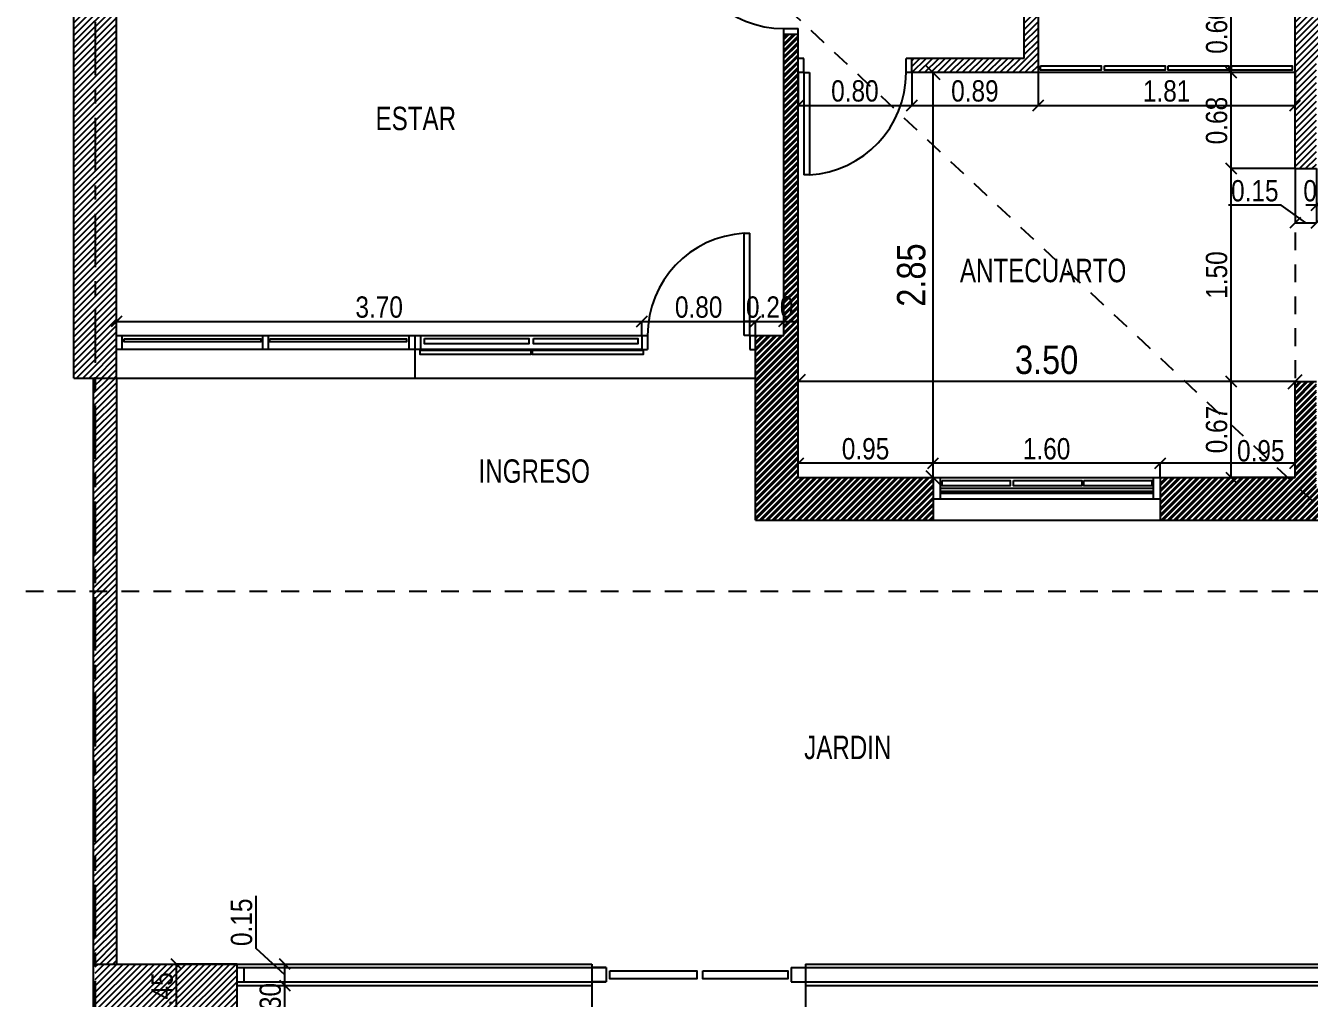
# Model space of a CAD drawing. Extents: x -14.8 to 35.6, y 44.5 to 81.2.
# Drawn here: x -14.72 to -5.68, y 56.82 to 63.67 of the extents above; entities that cross this region are included whole.
import ezdxf

# ---------------------------------------------------------------- set-up
doc = ezdxf.new("R2010")
doc.units = 0
doc.header["$MEASUREMENT"] = 0
doc.header["$PDMODE"] = 3
doc.linetypes.add('CENTER2', pattern=[1.125, 0.75, -0.125, 0.125, -0.125])
doc.linetypes.add('DASHED2', pattern=[0.375, 0.25, -0.125])
doc.layers.get('0').update_dxf_attribs({"linetype": 'CONTINUOUS'})
doc.layers.get('DEFPOINTS').update_dxf_attribs({"linetype": 'CONTINUOUS'})
for name, color, linetype in [('COTAS', 12, 'CONTINUOUS'), ('DEMOLER', 2, 'DASHED2'), ('DEMOLICIÓN', 2, 'CONTINUOUS'), ('EJES', 161, 'CENTER2'), ('NUEVO', 1, 'CONTINUOUS'), ('RELLENO', 7, 'CONTINUOUS'), ('TEXTO', 12, 'CONTINUOUS')]:
    doc.layers.add(name, color=color, linetype=linetype)
doc.styles.add('COTAS PRIMARIAS', font='ARIALN.TTF', dxfattribs={"height": 0.2})
doc.styles.add('COTAS SECUNDARIAS', font='ARIALN.TTF', dxfattribs={"height": 0.15})
doc.styles.add('TEXTO SECUNDARIO', font='ARIALN.TTF', dxfattribs={"width": 0.9, "height": 0.165})
doc.dimstyles.new('COTA SECUNDARIAS', dxfattribs={"dimscale": 5, "dimtxt": 1, "dimasz": 0.015, "dimexe": 0, "dimexo": 0, "dimgap": 0.005, "dimtad": 1, "dimzin": 1, "dimdsep": 46, "dimtxsty": 'COTAS SECUNDARIAS', "dimblk": 'OBLIQUE', "dimcen": 0, "dimclrd": 11, "dimclre": 11, "dimclrt": 11, "dimaunit": 1, "dimadec": 1, "dimazin": 0, "dimtfac": 0.4, "dimtix": 1, "dimtmove": 1, "dimatfit": 3, "dimfxl": 1, "dimtolj": 1, "dimtzin": 0, "dimlwd": -1, "dimarcsym": 0})
doc.dimstyles.new('COTAS PRINCIPALES', dxfattribs={"dimscale": 5, "dimtxt": 2.5, "dimasz": 0.02, "dimexe": 0, "dimexo": 0, "dimgap": 0.01, "dimtad": 1, "dimzin": 1, "dimdsep": 46, "dimtxsty": 'COTAS PRIMARIAS', "dimblk": 'OBLIQUE', "dimcen": 0, "dimclrd": 11, "dimclre": 11, "dimclrt": 11, "dimaunit": 1, "dimadec": 1, "dimazin": 0, "dimtfac": 0.4, "dimtix": 1, "dimtmove": 1, "dimatfit": 3, "dimfxl": 1, "dimtolj": 1, "dimtzin": 0, "dimlwd": -1, "dimarcsym": 0})
pattern_1 = [(45, (-34.72734, 9.76277), (-0.022097087, 0.022097087), [])]

# ---------------------------------------------------------------- blocks, each defined once
blk = doc.blocks.new('_Oblique')
at = {"color": 0, "linetype": 'ByBlock', "lineweight": -2}
blk.add_line((-0.5, -0.5), (0.5, 0.5), dxfattribs=at)
blk = doc.blocks.new('*D32')
at = {"layer": 'COTAS', "color": 11, "lineweight": -2, "transparency": 16777216}
for p, q in [((-5.7765, 62.6661), (-5.7765, 62.2832)), ((-5.6265, 62.6661), (-5.6265, 62.2832))]:
    blk.add_line(p, q, dxfattribs=at)
at = {"layer": 'COTAS', "color": 11, "transparency": 16777216}
for p, q in [((-5.8752, 62.407), (-6.2457, 62.407)), ((-5.7015, 62.2832), (-5.8752, 62.407)), ((-5.7765, 62.2832), (-5.6265, 62.2832))]:
    blk.add_line(p, q, dxfattribs=at)
at = {"layer": 'DEFPOINTS', "color": 0, "transparency": 16777216}
for p in [(-5.7765, 62.6661), (-5.6265, 62.6661), (-5.6265, 62.2832)]:
    blk.add_point(p, dxfattribs=at)
at = {"layer": 'COTAS', "color": 11, "transparency": 16777216, "xscale": 0.075, "yscale": 0.075, "zscale": 0.075, "rotation": 180}
blk.add_blockref('_Oblique', (-5.7765, 62.2832), dxfattribs=at)
at = {"layer": 'COTAS', "color": 11, "transparency": 16777216, "xscale": 0.075, "yscale": 0.075, "zscale": 0.075}
blk.add_blockref('_Oblique', (-5.6265, 62.2832), dxfattribs=at)
at = {"layer": 'COTAS', "color": 11, "transparency": 16777216, "insert": (-6.0604, 62.5086), "char_height": 0.15, "attachment_point": 5, "style": 'COTAS SECUNDARIAS'}
blk.add_mtext('\\A1;0.15', dxfattribs=at)
blk = doc.blocks.new('*D33')
at = {"layer": 'COTAS', "color": 11, "lineweight": -2, "transparency": 16777216}
for p, q in [((-5.6265, 62.6661), (-5.6265, 62.407)), ((-5.4765, 62.6261), (-5.4765, 62.407))]:
    blk.add_line(p, q, dxfattribs=at)
at = {"layer": 'COTAS', "color": 11, "transparency": 16777216}
for p, q in [((-5.6265, 62.407), (-5.7015, 62.407)), ((-5.6265, 62.407), (-5.4765, 62.407)), ((-5.4765, 62.407), (-5.4015, 62.407))]:
    blk.add_line(p, q, dxfattribs=at)
at = {"layer": 'DEFPOINTS', "color": 0, "transparency": 16777216}
for p in [(-5.6265, 62.6661), (-5.4765, 62.6261), (-5.4765, 62.407)]:
    blk.add_point(p, dxfattribs=at)
at = {"layer": 'COTAS', "color": 11, "transparency": 16777216, "xscale": 0.075, "yscale": 0.075, "zscale": 0.075}
blk.add_blockref('_Oblique', (-5.6265, 62.407), dxfattribs=at)
at = {"layer": 'COTAS', "color": 11, "transparency": 16777216, "xscale": 0.075, "yscale": 0.075, "zscale": 0.075, "rotation": 180}
blk.add_blockref('_Oblique', (-5.4765, 62.407), dxfattribs=at)
at = {"layer": 'COTAS', "color": 11, "transparency": 16777216, "insert": (-5.5515, 62.5086), "char_height": 0.15, "attachment_point": 5, "style": 'COTAS SECUNDARIAS'}
blk.add_mtext('\\A1;0.15', dxfattribs=at)
blk = doc.blocks.new('*D43')
at = {"layer": 'COTAS', "color": 11, "lineweight": -2, "transparency": 16777216}
for p, q in [((-13.2265, 57.0657), (-13.6531, 57.0657)), ((-13.2265, 56.6157), (-13.6531, 56.6157))]:
    blk.add_line(p, q, dxfattribs=at)
at = {"layer": 'COTAS', "color": 11, "transparency": 16777216}
blk.add_line((-13.6531, 56.6157), (-13.6531, 57.0657), dxfattribs=at)
at = {"layer": 'DEFPOINTS', "color": 0, "transparency": 16777216}
for p in [(-13.6531, 57.0657), (-13.2265, 57.0657), (-13.2265, 56.6157)]:
    blk.add_point(p, dxfattribs=at)
at = {"layer": 'COTAS', "color": 11, "transparency": 16777216, "xscale": 0.075, "yscale": 0.075, "zscale": 0.075}
for p, rotation in [((-13.6531, 57.0657), 90), ((-13.6531, 56.6157), 270)]:
    blk.add_blockref('_Oblique', p, dxfattribs=dict(at, rotation=rotation))
at = {"layer": 'COTAS', "color": 11, "transparency": 16777216, "insert": (-13.7547, 56.8407), "char_height": 0.15, "attachment_point": 5, "rotation": 90, "style": 'COTAS SECUNDARIAS'}
blk.add_mtext('\\A1;0.45', dxfattribs=at)
blk = doc.blocks.new('*D48')
at = {"layer": 'COTAS', "color": 11, "lineweight": -2, "transparency": 16777216}
for p, q in [((-5.7765, 61.1661), (-6.2273, 61.1661)), ((-5.7765, 60.4911), (-6.2273, 60.4911))]:
    blk.add_line(p, q, dxfattribs=at)
at = {"layer": 'COTAS', "color": 11, "transparency": 16777216}
blk.add_line((-6.2273, 60.4911), (-6.2273, 61.1661), dxfattribs=at)
at = {"layer": 'DEFPOINTS', "color": 0, "transparency": 16777216}
for p in [(-6.2273, 61.1661), (-5.7765, 61.1661), (-5.7765, 60.4911)]:
    blk.add_point(p, dxfattribs=at)
at = {"layer": 'COTAS', "color": 11, "transparency": 16777216, "xscale": 0.075, "yscale": 0.075, "zscale": 0.075}
for p, rotation in [((-6.2273, 61.1661), 90), ((-6.2273, 60.4911), 270)]:
    blk.add_blockref('_Oblique', p, dxfattribs=dict(at, rotation=rotation))
at = {"layer": 'COTAS', "color": 11, "transparency": 16777216, "insert": (-6.3289, 60.8286), "char_height": 0.15, "attachment_point": 5, "rotation": 90, "style": 'COTAS SECUNDARIAS'}
blk.add_mtext('\\A1;0.67', dxfattribs=at)
blk = doc.blocks.new('*D49')
at = {"layer": 'COTAS', "color": 11, "lineweight": -2, "transparency": 16777216}
for p, q in [((-5.7765, 62.6661), (-6.2273, 62.6661)), ((-5.7765, 61.1661), (-6.2273, 61.1661))]:
    blk.add_line(p, q, dxfattribs=at)
at = {"layer": 'COTAS', "color": 11, "transparency": 16777216}
blk.add_line((-6.2273, 61.1661), (-6.2273, 62.6661), dxfattribs=at)
at = {"layer": 'DEFPOINTS', "color": 0, "transparency": 16777216}
for p in [(-6.2273, 62.6661), (-5.7765, 62.6661), (-5.7765, 61.1661)]:
    blk.add_point(p, dxfattribs=at)
at = {"layer": 'COTAS', "color": 11, "transparency": 16777216, "xscale": 0.075, "yscale": 0.075, "zscale": 0.075}
for p, rotation in [((-6.2273, 62.6661), 90), ((-6.2273, 61.1661), 270)]:
    blk.add_blockref('_Oblique', p, dxfattribs=dict(at, rotation=rotation))
at = {"layer": 'COTAS', "color": 11, "transparency": 16777216, "insert": (-6.3289, 61.9161), "char_height": 0.15, "attachment_point": 5, "rotation": 90, "style": 'COTAS SECUNDARIAS'}
blk.add_mtext('\\A1;1.50', dxfattribs=at)
blk = doc.blocks.new('*D50')
at = {"layer": 'COTAS', "color": 11, "lineweight": -2, "transparency": 16777216}
for p, q in [((-5.7765, 63.3411), (-6.2273, 63.3411)), ((-5.7765, 62.6661), (-6.2273, 62.6661))]:
    blk.add_line(p, q, dxfattribs=at)
at = {"layer": 'COTAS', "color": 11, "transparency": 16777216}
blk.add_line((-6.2273, 62.6661), (-6.2273, 63.3411), dxfattribs=at)
at = {"layer": 'DEFPOINTS', "color": 0, "transparency": 16777216}
for p in [(-6.2273, 63.3411), (-5.7765, 63.3411), (-5.7765, 62.6661)]:
    blk.add_point(p, dxfattribs=at)
at = {"layer": 'COTAS', "color": 11, "transparency": 16777216, "xscale": 0.075, "yscale": 0.075, "zscale": 0.075}
for p, rotation in [((-6.2273, 63.3411), 90), ((-6.2273, 62.6661), 270)]:
    blk.add_blockref('_Oblique', p, dxfattribs=dict(at, rotation=rotation))
at = {"layer": 'COTAS', "color": 11, "transparency": 16777216, "insert": (-6.3289, 63.0036), "char_height": 0.15, "attachment_point": 5, "rotation": 90, "style": 'COTAS SECUNDARIAS'}
blk.add_mtext('\\A1;0.68', dxfattribs=at)
blk = doc.blocks.new('*D65')
at = {"layer": 'COTAS', "color": 11, "lineweight": -2, "transparency": 16777216}
for p, q in [((-10.7284, 56.9157), (-10.7284, 56.3097)), ((-13.2265, 56.6157), (-13.2265, 56.3097))]:
    blk.add_line(p, q, dxfattribs=at)
at = {"layer": 'COTAS', "color": 11, "transparency": 16777216}
blk.add_line((-13.2265, 56.3097), (-10.7284, 56.3097), dxfattribs=at)
at = {"layer": 'DEFPOINTS', "color": 0, "transparency": 16777216}
for p in [(-10.7284, 56.9157), (-13.2265, 56.6157), (-10.7284, 56.3097)]:
    blk.add_point(p, dxfattribs=at)
at = {"layer": 'COTAS', "color": 11, "transparency": 16777216, "xscale": 0.075, "yscale": 0.075, "zscale": 0.075, "rotation": 180}
blk.add_blockref('_Oblique', (-13.2265, 56.3097), dxfattribs=at)
at = {"layer": 'COTAS', "color": 11, "transparency": 16777216, "xscale": 0.075, "yscale": 0.075, "zscale": 0.075}
blk.add_blockref('_Oblique', (-10.7284, 56.3097), dxfattribs=at)
at = {"layer": 'COTAS', "color": 11, "transparency": 16777216, "insert": (-11.9774, 56.4113), "char_height": 0.15, "attachment_point": 5, "style": 'COTAS SECUNDARIAS'}
blk.add_mtext('\\A1;2.50', dxfattribs=at)
blk = doc.blocks.new('*D66')
at = {"layer": 'COTAS', "color": 11, "lineweight": -2, "transparency": 16777216}
for p, q in [((-10.7284, 56.9157), (-10.7284, 56.3097)), ((-9.2245, 56.9157), (-9.2245, 56.3097))]:
    blk.add_line(p, q, dxfattribs=at)
at = {"layer": 'COTAS', "color": 11, "transparency": 16777216}
blk.add_line((-10.7284, 56.3097), (-9.2245, 56.3097), dxfattribs=at)
at = {"layer": 'DEFPOINTS', "color": 0, "transparency": 16777216}
for p in [(-10.7284, 56.9157), (-9.2245, 56.9157), (-9.2245, 56.3097)]:
    blk.add_point(p, dxfattribs=at)
at = {"layer": 'COTAS', "color": 11, "transparency": 16777216, "xscale": 0.075, "yscale": 0.075, "zscale": 0.075, "rotation": 180}
blk.add_blockref('_Oblique', (-10.7284, 56.3097), dxfattribs=at)
at = {"layer": 'COTAS', "color": 11, "transparency": 16777216, "xscale": 0.075, "yscale": 0.075, "zscale": 0.075}
blk.add_blockref('_Oblique', (-9.2245, 56.3097), dxfattribs=at)
at = {"layer": 'COTAS', "color": 11, "transparency": 16777216, "insert": (-9.9765, 56.4113), "char_height": 0.15, "attachment_point": 5, "style": 'COTAS SECUNDARIAS'}
blk.add_mtext('\\A1;1.50', dxfattribs=at)
blk = doc.blocks.new('*D67')
at = {"layer": 'COTAS', "color": 11, "lineweight": -2, "transparency": 16777216}
for p, q in [((-9.2245, 56.9157), (-9.2245, 56.3097)), ((-4.8462, 56.9157), (-4.8462, 56.3097))]:
    blk.add_line(p, q, dxfattribs=at)
at = {"layer": 'COTAS', "color": 11, "transparency": 16777216}
blk.add_line((-9.2245, 56.3097), (-4.8462, 56.3097), dxfattribs=at)
at = {"layer": 'DEFPOINTS', "color": 0, "transparency": 16777216}
for p in [(-9.2245, 56.9157), (-4.8462, 56.9157), (-4.8462, 56.3097)]:
    blk.add_point(p, dxfattribs=at)
at = {"layer": 'COTAS', "color": 11, "transparency": 16777216, "xscale": 0.075, "yscale": 0.075, "zscale": 0.075, "rotation": 180}
blk.add_blockref('_Oblique', (-9.2245, 56.3097), dxfattribs=at)
at = {"layer": 'COTAS', "color": 11, "transparency": 16777216, "xscale": 0.075, "yscale": 0.075, "zscale": 0.075}
blk.add_blockref('_Oblique', (-4.8462, 56.3097), dxfattribs=at)
at = {"layer": 'COTAS', "color": 11, "transparency": 16777216, "insert": (-7.0354, 56.4113), "char_height": 0.15, "attachment_point": 5, "style": 'COTAS SECUNDARIAS'}
blk.add_mtext('\\A1;4.38', dxfattribs=at)
blk = doc.blocks.new('*D68')
at = {"layer": 'COTAS', "color": 11, "transparency": 16777216}
for p, q in [((-12.8911, 56.9157), (-12.8911, 56.9907)), ((-12.8911, 56.6157), (-12.8911, 56.9157)), ((-12.8911, 56.6157), (-12.8911, 56.5407))]:
    blk.add_line(p, q, dxfattribs=at)
at = {"layer": 'COTAS', "color": 11, "lineweight": -2, "transparency": 16777216}
for p, q in [((-13.2265, 56.9157), (-12.8911, 56.9157)), ((-13.2265, 56.6157), (-12.8911, 56.6157))]:
    blk.add_line(p, q, dxfattribs=at)
at = {"layer": 'DEFPOINTS', "color": 0, "transparency": 16777216}
for p in [(-13.2265, 56.9157), (-12.8911, 56.9157), (-13.2265, 56.6157)]:
    blk.add_point(p, dxfattribs=at)
at = {"layer": 'COTAS', "color": 11, "transparency": 16777216, "xscale": 0.075, "yscale": 0.075, "zscale": 0.075}
for p, rotation in [((-12.8911, 56.9157), 270), ((-12.8911, 56.6157), 90)]:
    blk.add_blockref('_Oblique', p, dxfattribs=dict(at, rotation=rotation))
at = {"layer": 'COTAS', "color": 11, "transparency": 16777216, "insert": (-12.9927, 56.7657), "char_height": 0.15, "attachment_point": 5, "rotation": 90, "style": 'COTAS SECUNDARIAS'}
blk.add_mtext('\\A1;0.30', dxfattribs=at)
blk = doc.blocks.new('*D69')
at = {"layer": 'COTAS', "color": 11, "transparency": 16777216}
for p, q in [((-13.0936, 57.1747), (-13.0936, 57.5451)), ((-12.8911, 56.9907), (-13.0936, 57.1747)), ((-12.8911, 56.9157), (-12.8911, 57.0657))]:
    blk.add_line(p, q, dxfattribs=at)
at = {"layer": 'COTAS', "color": 11, "lineweight": -2, "transparency": 16777216}
blk.add_line((-13.2265, 56.9157), (-12.8911, 56.9157), dxfattribs=at)
at = {"layer": 'DEFPOINTS', "color": 0, "transparency": 16777216}
for p in [(-12.8911, 57.0657), (-12.8911, 57.0657), (-13.2265, 56.9157)]:
    blk.add_point(p, dxfattribs=at)
at = {"layer": 'COTAS', "color": 11, "transparency": 16777216, "xscale": 0.075, "yscale": 0.075, "zscale": 0.075}
for p, rotation in [((-12.8911, 57.0657), 90), ((-12.8911, 56.9157), 270)]:
    blk.add_blockref('_Oblique', p, dxfattribs=dict(at, rotation=rotation))
at = {"layer": 'COTAS', "color": 11, "transparency": 16777216, "insert": (-13.1952, 57.3599), "char_height": 0.15, "attachment_point": 5, "rotation": 90, "style": 'COTAS SECUNDARIAS'}
blk.add_mtext('\\A1;0.15', dxfattribs=at)
blk = doc.blocks.new('*D103')
at = {"layer": 'COTAS', "color": 11, "lineweight": -2, "transparency": 16777216}
for p, q in [((-5.7765, 63.9411), (-6.2269, 63.9411)), ((-5.7765, 63.3411), (-6.2269, 63.3411))]:
    blk.add_line(p, q, dxfattribs=at)
at = {"layer": 'COTAS', "color": 11, "transparency": 16777216}
blk.add_line((-6.2269, 63.3411), (-6.2269, 63.9411), dxfattribs=at)
at = {"layer": 'DEFPOINTS', "color": 0, "transparency": 16777216}
for p in [(-6.2269, 63.9411), (-5.7765, 63.9411), (-5.7765, 63.3411)]:
    blk.add_point(p, dxfattribs=at)
at = {"layer": 'COTAS', "color": 11, "transparency": 16777216, "xscale": 0.075, "yscale": 0.075, "zscale": 0.075}
for p, rotation in [((-6.2269, 63.9411), 90), ((-6.2269, 63.3411), 270)]:
    blk.add_blockref('_Oblique', p, dxfattribs=dict(at, rotation=rotation))
at = {"layer": 'COTAS', "color": 11, "transparency": 16777216, "insert": (-6.3284, 63.6411), "char_height": 0.15, "attachment_point": 5, "rotation": 90, "style": 'COTAS SECUNDARIAS'}
blk.add_mtext('\\A1;0.60', dxfattribs=at)
blk = doc.blocks.new('*D193')
at = {"layer": 'COTAS', "color": 11, "lineweight": -2, "transparency": 16777216}
for p, q in [((-9.2765, 63.3411), (-9.2765, 63.1099)), ((-8.4765, 63.3411), (-8.4765, 63.1099))]:
    blk.add_line(p, q, dxfattribs=at)
at = {"layer": 'COTAS', "color": 11, "transparency": 16777216}
blk.add_line((-9.2765, 63.1099), (-8.4765, 63.1099), dxfattribs=at)
at = {"layer": 'DEFPOINTS', "color": 0, "transparency": 16777216}
for p in [(-9.2765, 63.3411), (-8.4765, 63.3411), (-8.4765, 63.1099)]:
    blk.add_point(p, dxfattribs=at)
at = {"layer": 'COTAS', "color": 11, "transparency": 16777216, "xscale": 0.075, "yscale": 0.075, "zscale": 0.075, "rotation": 180}
blk.add_blockref('_Oblique', (-9.2765, 63.1099), dxfattribs=at)
at = {"layer": 'COTAS', "color": 11, "transparency": 16777216, "xscale": 0.075, "yscale": 0.075, "zscale": 0.075}
blk.add_blockref('_Oblique', (-8.4765, 63.1099), dxfattribs=at)
at = {"layer": 'COTAS', "color": 11, "transparency": 16777216, "insert": (-8.8765, 63.2114), "char_height": 0.15, "attachment_point": 5, "style": 'COTAS SECUNDARIAS'}
blk.add_mtext('\\A1;0.80', dxfattribs=at)
blk = doc.blocks.new('*D194')
at = {"layer": 'COTAS', "color": 11, "lineweight": -2, "transparency": 16777216}
for p, q in [((-8.4765, 63.3411), (-8.4765, 63.1099)), ((-7.5865, 63.3411), (-7.5865, 63.1099))]:
    blk.add_line(p, q, dxfattribs=at)
at = {"layer": 'COTAS', "color": 11, "transparency": 16777216}
blk.add_line((-8.4765, 63.1099), (-7.5865, 63.1099), dxfattribs=at)
at = {"layer": 'DEFPOINTS', "color": 0, "transparency": 16777216}
for p in [(-8.4765, 63.3411), (-7.5865, 63.3411), (-7.5865, 63.1099)]:
    blk.add_point(p, dxfattribs=at)
at = {"layer": 'COTAS', "color": 11, "transparency": 16777216, "xscale": 0.075, "yscale": 0.075, "zscale": 0.075, "rotation": 180}
blk.add_blockref('_Oblique', (-8.4765, 63.1099), dxfattribs=at)
at = {"layer": 'COTAS', "color": 11, "transparency": 16777216, "xscale": 0.075, "yscale": 0.075, "zscale": 0.075}
blk.add_blockref('_Oblique', (-7.5865, 63.1099), dxfattribs=at)
at = {"layer": 'COTAS', "color": 11, "transparency": 16777216, "insert": (-8.0315, 63.2114), "char_height": 0.15, "attachment_point": 5, "style": 'COTAS SECUNDARIAS'}
blk.add_mtext('\\A1;0.89', dxfattribs=at)
blk = doc.blocks.new('*D195')
at = {"layer": 'COTAS', "color": 11, "lineweight": -2, "transparency": 16777216}
for p, q in [((-7.5865, 63.3411), (-7.5865, 63.1099)), ((-5.7765, 63.3411), (-5.7765, 63.1099))]:
    blk.add_line(p, q, dxfattribs=at)
at = {"layer": 'COTAS', "color": 11, "transparency": 16777216}
blk.add_line((-7.5865, 63.1099), (-5.7765, 63.1099), dxfattribs=at)
at = {"layer": 'DEFPOINTS', "color": 0, "transparency": 16777216}
for p in [(-7.5865, 63.3411), (-5.7765, 63.3411), (-5.7765, 63.1099)]:
    blk.add_point(p, dxfattribs=at)
at = {"layer": 'COTAS', "color": 11, "transparency": 16777216, "xscale": 0.075, "yscale": 0.075, "zscale": 0.075, "rotation": 180}
blk.add_blockref('_Oblique', (-7.5865, 63.1099), dxfattribs=at)
at = {"layer": 'COTAS', "color": 11, "transparency": 16777216, "xscale": 0.075, "yscale": 0.075, "zscale": 0.075}
blk.add_blockref('_Oblique', (-5.7765, 63.1099), dxfattribs=at)
at = {"layer": 'COTAS', "color": 11, "transparency": 16777216, "insert": (-6.6815, 63.2114), "char_height": 0.15, "attachment_point": 5, "style": 'COTAS SECUNDARIAS'}
blk.add_mtext('\\A1;1.81', dxfattribs=at)
blk = doc.blocks.new('*D196')
at = {"layer": 'COTAS', "color": 11, "lineweight": -2, "transparency": 16777216}
for p, q in [((-6.7265, 60.4911), (-6.7265, 60.5907)), ((-5.7765, 60.4911), (-5.7765, 60.5907))]:
    blk.add_line(p, q, dxfattribs=at)
at = {"layer": 'COTAS', "color": 11, "transparency": 16777216}
blk.add_line((-5.7765, 60.5907), (-6.7265, 60.5907), dxfattribs=at)
at = {"layer": 'DEFPOINTS', "color": 0, "transparency": 16777216}
for p in [(-6.7265, 60.5907), (-6.7265, 60.4911), (-5.7765, 60.4911)]:
    blk.add_point(p, dxfattribs=at)
at = {"layer": 'COTAS', "color": 11, "transparency": 16777216, "xscale": 0.075, "yscale": 0.075, "zscale": 0.075, "rotation": 180}
blk.add_blockref('_Oblique', (-6.7265, 60.5907), dxfattribs=at)
at = {"layer": 'COTAS', "color": 11, "transparency": 16777216, "xscale": 0.075, "yscale": 0.075, "zscale": 0.075}
blk.add_blockref('_Oblique', (-5.7765, 60.5907), dxfattribs=at)
at = {"layer": 'COTAS', "color": 11, "transparency": 16777216, "insert": (-6.0182, 60.6783), "char_height": 0.15, "attachment_point": 5, "style": 'COTAS SECUNDARIAS'}
blk.add_mtext('\\A1;0.95', dxfattribs=at)
blk = doc.blocks.new('*D197')
at = {"layer": 'COTAS', "color": 11, "lineweight": -2, "transparency": 16777216}
for p, q in [((-8.3265, 60.4911), (-8.3265, 60.5907)), ((-6.7265, 60.4911), (-6.7265, 60.5907))]:
    blk.add_line(p, q, dxfattribs=at)
at = {"layer": 'COTAS', "color": 11, "transparency": 16777216}
blk.add_line((-6.7265, 60.5907), (-8.3265, 60.5907), dxfattribs=at)
at = {"layer": 'DEFPOINTS', "color": 0, "transparency": 16777216}
for p in [(-8.3265, 60.5907), (-8.3265, 60.4911), (-6.7265, 60.4911)]:
    blk.add_point(p, dxfattribs=at)
at = {"layer": 'COTAS', "color": 11, "transparency": 16777216, "xscale": 0.075, "yscale": 0.075, "zscale": 0.075, "rotation": 180}
blk.add_blockref('_Oblique', (-8.3265, 60.5907), dxfattribs=at)
at = {"layer": 'COTAS', "color": 11, "transparency": 16777216, "xscale": 0.075, "yscale": 0.075, "zscale": 0.075}
blk.add_blockref('_Oblique', (-6.7265, 60.5907), dxfattribs=at)
at = {"layer": 'COTAS', "color": 11, "transparency": 16777216, "insert": (-7.5265, 60.6923), "char_height": 0.15, "attachment_point": 5, "style": 'COTAS SECUNDARIAS'}
blk.add_mtext('\\A1;1.60', dxfattribs=at)
blk = doc.blocks.new('*D198')
at = {"layer": 'COTAS', "color": 11, "lineweight": -2, "transparency": 16777216}
for p, q in [((-9.2765, 60.4911), (-9.2765, 60.5907)), ((-8.3265, 60.4911), (-8.3265, 60.5907))]:
    blk.add_line(p, q, dxfattribs=at)
at = {"layer": 'COTAS', "color": 11, "transparency": 16777216}
blk.add_line((-8.3265, 60.5907), (-9.2765, 60.5907), dxfattribs=at)
at = {"layer": 'DEFPOINTS', "color": 0, "transparency": 16777216}
for p in [(-9.2765, 60.5907), (-9.2765, 60.4911), (-8.3265, 60.4911)]:
    blk.add_point(p, dxfattribs=at)
at = {"layer": 'COTAS', "color": 11, "transparency": 16777216, "xscale": 0.075, "yscale": 0.075, "zscale": 0.075, "rotation": 180}
blk.add_blockref('_Oblique', (-9.2765, 60.5907), dxfattribs=at)
at = {"layer": 'COTAS', "color": 11, "transparency": 16777216, "xscale": 0.075, "yscale": 0.075, "zscale": 0.075}
blk.add_blockref('_Oblique', (-8.3265, 60.5907), dxfattribs=at)
at = {"layer": 'COTAS', "color": 11, "transparency": 16777216, "insert": (-8.8015, 60.6923), "char_height": 0.15, "attachment_point": 5, "style": 'COTAS SECUNDARIAS'}
blk.add_mtext('\\A1;0.95', dxfattribs=at)
blk = doc.blocks.new('*D199')
at = {"layer": 'COTAS', "color": 11, "transparency": 16777216}
blk.add_line((-5.7765, 61.1661), (-9.2765, 61.1661), dxfattribs=at)
at = {"layer": 'DEFPOINTS', "color": 0, "transparency": 16777216}
for p in [(-9.2765, 61.1661), (-9.2765, 61.1661), (-5.7765, 61.1661)]:
    blk.add_point(p, dxfattribs=at)
at = {"layer": 'COTAS', "color": 11, "transparency": 16777216, "xscale": 0.1, "yscale": 0.1, "zscale": 0.1, "rotation": 180}
blk.add_blockref('_Oblique', (-9.2765, 61.1661), dxfattribs=at)
at = {"layer": 'COTAS', "color": 11, "transparency": 16777216, "xscale": 0.1, "yscale": 0.1, "zscale": 0.1}
blk.add_blockref('_Oblique', (-5.7765, 61.1661), dxfattribs=at)
at = {"layer": 'COTAS', "color": 11, "transparency": 16777216, "insert": (-7.5265, 61.3182), "char_height": 0.2, "attachment_point": 5, "style": 'COTAS PRIMARIAS'}
blk.add_mtext('\\A1;3.50', dxfattribs=at)
blk = doc.blocks.new('*D200')
at = {"layer": 'COTAS', "color": 11, "transparency": 16777216}
blk.add_line((-8.3265, 60.4911), (-8.3265, 63.3411), dxfattribs=at)
at = {"layer": 'DEFPOINTS', "color": 0, "transparency": 16777216}
for p in [(-8.3265, 63.3411), (-8.3265, 63.3411), (-8.3265, 60.4911)]:
    blk.add_point(p, dxfattribs=at)
at = {"layer": 'COTAS', "color": 11, "transparency": 16777216, "xscale": 0.1, "yscale": 0.1, "zscale": 0.1}
for p, rotation in [((-8.3265, 63.3411), 90), ((-8.3265, 60.4911), 270)]:
    blk.add_blockref('_Oblique', p, dxfattribs=dict(at, rotation=rotation))
at = {"layer": 'COTAS', "color": 11, "transparency": 16777216, "insert": (-8.4786, 61.9161), "char_height": 0.2, "attachment_point": 5, "rotation": 90, "style": 'COTAS PRIMARIAS'}
blk.add_mtext('\\A1;2.85', dxfattribs=at)
blk = doc.blocks.new('*D201')
at = {"layer": 'COTAS', "color": 11, "lineweight": -2, "transparency": 16777216}
for p, q in [((-14.0765, 61.4911), (-14.0765, 61.5883)), ((-10.3765, 61.4911), (-10.3765, 61.5883))]:
    blk.add_line(p, q, dxfattribs=at)
at = {"layer": 'COTAS', "color": 11, "transparency": 16777216}
blk.add_line((-14.0765, 61.5883), (-10.3765, 61.5883), dxfattribs=at)
at = {"layer": 'DEFPOINTS', "color": 0, "transparency": 16777216}
for p in [(-10.3765, 61.5883), (-14.0765, 61.4911), (-10.3765, 61.4911)]:
    blk.add_point(p, dxfattribs=at)
at = {"layer": 'COTAS', "color": 11, "transparency": 16777216, "xscale": 0.075, "yscale": 0.075, "zscale": 0.075, "rotation": 180}
blk.add_blockref('_Oblique', (-14.0765, 61.5883), dxfattribs=at)
at = {"layer": 'COTAS', "color": 11, "transparency": 16777216, "xscale": 0.075, "yscale": 0.075, "zscale": 0.075}
blk.add_blockref('_Oblique', (-10.3765, 61.5883), dxfattribs=at)
at = {"layer": 'COTAS', "color": 11, "transparency": 16777216, "insert": (-12.2265, 61.6898), "char_height": 0.15, "attachment_point": 5, "style": 'COTAS SECUNDARIAS'}
blk.add_mtext('\\A1;3.70', dxfattribs=at)
blk = doc.blocks.new('*D202')
at = {"layer": 'COTAS', "color": 11, "lineweight": -2, "transparency": 16777216}
for p, q in [((-10.3765, 61.4911), (-10.3765, 61.5883)), ((-9.5765, 61.4911), (-9.5765, 61.5883))]:
    blk.add_line(p, q, dxfattribs=at)
at = {"layer": 'COTAS', "color": 11, "transparency": 16777216}
blk.add_line((-10.3765, 61.5883), (-9.5765, 61.5883), dxfattribs=at)
at = {"layer": 'DEFPOINTS', "color": 0, "transparency": 16777216}
for p in [(-9.5765, 61.5883), (-10.3765, 61.4911), (-9.5765, 61.4911)]:
    blk.add_point(p, dxfattribs=at)
at = {"layer": 'COTAS', "color": 11, "transparency": 16777216, "xscale": 0.075, "yscale": 0.075, "zscale": 0.075, "rotation": 180}
blk.add_blockref('_Oblique', (-10.3765, 61.5883), dxfattribs=at)
at = {"layer": 'COTAS', "color": 11, "transparency": 16777216, "xscale": 0.075, "yscale": 0.075, "zscale": 0.075}
blk.add_blockref('_Oblique', (-9.5765, 61.5883), dxfattribs=at)
at = {"layer": 'COTAS', "color": 11, "transparency": 16777216, "insert": (-9.9765, 61.6898), "char_height": 0.15, "attachment_point": 5, "style": 'COTAS SECUNDARIAS'}
blk.add_mtext('\\A1;0.80', dxfattribs=at)
blk = doc.blocks.new('*D203')
at = {"layer": 'COTAS', "color": 11, "transparency": 16777216}
for p, q in [((-9.5765, 61.5883), (-9.6515, 61.5883)), ((-9.5765, 61.5883), (-9.3765, 61.5883)), ((-9.3765, 61.5883), (-9.3015, 61.5883))]:
    blk.add_line(p, q, dxfattribs=at)
at = {"layer": 'COTAS', "color": 11, "lineweight": -2, "transparency": 16777216}
for p, q in [((-9.5765, 61.4911), (-9.5765, 61.5883)), ((-9.3765, 61.4911), (-9.3765, 61.5883))]:
    blk.add_line(p, q, dxfattribs=at)
at = {"layer": 'DEFPOINTS', "color": 0, "transparency": 16777216}
for p in [(-9.3765, 61.5883), (-9.5765, 61.4911), (-9.3765, 61.4911)]:
    blk.add_point(p, dxfattribs=at)
at = {"layer": 'COTAS', "color": 11, "transparency": 16777216, "xscale": 0.075, "yscale": 0.075, "zscale": 0.075}
blk.add_blockref('_Oblique', (-9.5765, 61.5883), dxfattribs=at)
at = {"layer": 'COTAS', "color": 11, "transparency": 16777216, "xscale": 0.075, "yscale": 0.075, "zscale": 0.075, "rotation": 180}
blk.add_blockref('_Oblique', (-9.3765, 61.5883), dxfattribs=at)
at = {"layer": 'COTAS', "color": 11, "transparency": 16777216, "insert": (-9.4765, 61.6898), "char_height": 0.15, "attachment_point": 5, "style": 'COTAS SECUNDARIAS'}
blk.add_mtext('\\A1;0.20', dxfattribs=at)

msp = doc.modelspace()

# ---------------------------------------------------------------- hatches: boundary and pattern name
at = {"layer": 'RELLENO'}
h = msp.add_hatch(dxfattribs=at)
h.set_pattern_fill('ANSI31', color=256, scale=0.25, style=0)
h.set_pattern_definition([(45, (-20.48295, 0), (-0.022097087, 0.022097087), [])])
h.paths.add_polyline_path([(-14.0765, 68.0111), (-14.2015, 68.0111), (-14.2015, 68.5111), (-14.3765, 68.5111), (-14.3765, 64.1011), (-14.0765, 64.1011), (-14.0765, 64.4111), (-12.6765, 64.4111), (-12.6765, 64.4611), (-11.9765, 64.4611), (-11.9765, 64.4111), (-11.7665, 64.4111), (-11.7665, 64.5111), (-14.0765, 64.5111)])
h.paths.add_polyline_path([(-14.0765, 64.1011), (-14.3765, 64.1011), (-14.3765, 61.1911), (-14.0765, 61.1911)])
h.paths.add_polyline_path([(-14.2015, 72.9411), (-12.9815, 72.9411), (-12.9815, 73.0611), (-14.3765, 73.0611), (-14.3765, 68.5111), (-14.2015, 68.5111)])
h = msp.add_hatch(dxfattribs=at)
h.set_pattern_fill('ANSI31', color=256, scale=0.25, style=0)
h.paths.add_polyline_path([(-5.5186, 68.0111), (-7.6865, 68.0111), (-8.0165, 68.0111), (-8.0165, 67.9111), (-9.5365, 67.9111), (-10.1465, 67.9111), (-10.1465, 67.8111), (-9.5865, 67.8111), (-9.5865, 66.7611), (-9.3865, 66.7611), (-9.3865, 65.3111), (-8.4365, 65.3111), (-8.4365, 65.3411), (-9.2065, 65.3411), (-9.2065, 65.3811), (-8.4365, 65.3811), (-8.4365, 65.4111), (-9.2365, 65.4111), (-9.2365, 66.8611), (-9.4665, 66.8611, -0.414214), (-9.4865, 66.8811), (-9.4865, 67.7911, -0.414214), (-9.4665, 67.8111), (-7.7865, 67.8111), (-7.7065, 67.8111, -0.414214), (-7.6865, 67.7911), (-7.6865, 65.9741), (-7.5865, 66.0681), (-7.5865, 67.7111), (-5.8379, 67.7111)], flags=17)
h.paths.add_polyline_path([(-1.7527, 67.3511), (-4.3865, 67.3511), (-5.4865, 67.3511), (-5.4865, 68.0111), (-5.5186, 68.0111), (-5.8379, 67.7111), (-5.7865, 67.7111), (-5.7865, 67.0511), (-4.3865, 67.0511), (-4.3865, 66.2961), (-4.2365, 66.2961), (-4.2365, 67.0511), (-4.0865, 67.0511), (-2.0725, 67.0511)])
h.paths.add_polyline_path([(-5.4765, 63.9411), (-5.0459, 63.9411), (-5.1525, 64.0411), (-5.7765, 64.0411), (-7.5865, 64.0411), (-7.5865, 64.1011), (-7.6865, 64.1011), (-7.6865, 63.9411), (-7.6865, 63.4411), (-8.4765, 63.4411), (-8.4765, 63.3411), (-7.5865, 63.3411), (-7.5865, 63.9411), (-5.7765, 63.9411), (-5.7765, 62.6661), (-5.6265, 62.6661), (-5.6265, 63.4211), (-5.4765, 63.4211)])
h.paths.add_polyline_path([(-7.5865, 64.5111), (-7.6865, 64.5111), (-7.6865, 64.1011), (-7.5865, 64.1011)])
h.paths.add_polyline_path([(-4.0865, 64.0411), (-4.2365, 64.0411), (-4.2365, 64.7961), (-4.3865, 64.7961), (-4.3865, 64.7211), (-4.3865, 64.0411), (-5.1525, 64.0411), (-5.0459, 63.9411), (-4.0865, 63.9411)])
h.paths.add_polyline_path([(-7.5865, 66.0681), (-7.6865, 65.9741), (-7.6865, 65.4111), (-7.7365, 65.4111), (-7.7365, 65.3111), (-7.6865, 65.3111), (-7.5865, 65.3111)])
h.paths.add_polyline_path([(-8.4365, 65.4111), (-9.2365, 65.4111), (-9.2365, 66.8611), (-9.4665, 66.8611, -0.414214), (-9.4865, 66.8811), (-9.4865, 67.7911, -0.414214), (-9.4665, 67.8111), (-7.7065, 67.8111, -0.414214), (-7.6865, 67.7911), (-7.6865, 65.9741), (-7.5865, 66.0681), (-7.5865, 67.7111), (-5.8379, 67.7111), (-5.5186, 68.0111), (-7.6865, 68.0111), (-8.0165, 68.0111), (-8.0165, 67.9111), (-9.5365, 67.9111), (-10.1465, 67.9111), (-10.1465, 67.8111), (-9.5865, 67.8111), (-9.5865, 66.7611), (-9.3865, 66.7611), (-9.3865, 65.3111), (-8.4365, 65.3111), (-8.4365, 65.3411), (-8.804, 65.3411), (-9.2065, 65.3411), (-9.2065, 65.3811), (-8.4365, 65.3811)])
h.paths.add_polyline_path([(-9.2765, 63.4411), (-9.2765, 63.6111), (-9.3765, 63.6111), (-9.3765, 63.4411), (-9.3765, 61.4911), (-9.5765, 61.4911), (-9.5765, 60.1911), (-8.3265, 60.1911), (-8.3265, 60.4911), (-9.2765, 60.4911), (-9.2765, 61.4911)])
h.paths.add_polyline_path([(-5.8297, 60.4911), (-6.7265, 60.4911), (-6.7265, 60.1911), (-5.5097, 60.1911)])
h.paths.add_polyline_path([(-5.6265, 61.1661), (-5.7765, 61.1661), (-5.7765, 60.4911), (-5.8297, 60.4911), (-5.5097, 60.1911), (-5.4765, 60.1911), (-5.4765, 60.4111), (-5.6265, 60.4111)])
h.paths.add_polyline_path([(-9.2765, 64.4801), (-9.2765, 64.5111), (-10.9665, 64.5111), (-10.9665, 64.4111), (-9.3499, 64.4111)])
h.paths.add_polyline_path([(-9.2765, 64.4801), (-9.3499, 64.4111), (-9.2765, 64.4111)])
h.paths.add_polyline_path([(-0.3665, 67.0511), (-0.3665, 67.5011), (-0.5165, 67.5011), (-0.5165, 67.0511)])
h.paths.add_polyline_path([(-0.5165, 67.8019), (-0.6665, 67.8019), (-0.6665, 67.3511), (-1.7527, 67.3511), (-2.0725, 67.0511), (-0.5165, 67.0511)])
h = msp.add_hatch(dxfattribs=at)
h.set_pattern_fill('ANSI31', color=256, scale=0.25, style=0)
h.set_pattern_definition(pattern_1)
h.paths.add_polyline_path([(-9.2765, 61.4911), (-9.2765, 63.4411), (-9.2765, 63.6111), (-9.3765, 63.6111), (-9.3765, 63.4411), (-9.3765, 61.4911), (-9.5765, 61.4911), (-9.5765, 60.1911), (-8.3265, 60.1911), (-8.3265, 60.4911), (-9.2765, 60.4911)])
h.paths.add_polyline_path([(-5.8297, 60.4911), (-6.7265, 60.4911), (-6.7265, 60.1911), (-5.5097, 60.1911)])
h.paths.add_polyline_path([(-5.6265, 61.1661), (-5.7765, 61.1661), (-5.7765, 60.4911), (-5.8297, 60.4911), (-5.5097, 60.1911), (-5.4765, 60.1911), (-5.4765, 60.4111), (-5.6265, 60.4111)])
h = msp.add_hatch(dxfattribs=at)
h.set_pattern_fill('ANSI31', color=256, scale=0.25, style=0)
h.set_pattern_definition([(45, (-34.72734, 16.33169), (-0.022097087, 0.022097087), [])])
h.paths.add_polyline_path([(-14.0765, 59.6911), (-14.2372, 59.6911), (-14.2372, 57.0657), (-14.0765, 57.0657)])
h.paths.add_polyline_path([(-14.0765, 61.1911), (-14.2372, 61.1911), (-14.2372, 59.6911), (-14.0765, 59.6911)])
h = msp.add_hatch(dxfattribs=at)
h.set_pattern_fill('ANSI31', color=1, scale=0.25, style=0)
h.set_pattern_definition(pattern_1)
h.paths.add_polyline_path([(-14.2265, 57.0657), (-14.2265, 56.6157), (-13.2265, 56.6157), (-13.2265, 57.0657)])
h.paths.add_polyline_path([(-2.1874, 59.7092), (-2.1698, 59.6911), (-1.7757, 59.6911), (-1.2613, 60.1911), (-1.6917, 60.1911)])
h.paths.add_polyline_path([(-13.8688, 56.643), (-13.8688, 57.0384), (-13.6406, 57.0384), (-13.6406, 56.643)], flags=24)
h.paths.add_polyline_path([(-1.8858, 60.068), (-1.6111, 59.7854), (-1.7748, 59.6263), (-2.0495, 59.9089)], flags=9)

# ---------------------------------------------------------------- linework, layer by layer
for p, q in [((-14.0765, 61.1911), (-14.0765, 64.4111)), ((-7.6865, 63.9411), (-7.6865, 63.4411)), ((-7.5865, 63.9411), (-7.5865, 63.3411)), ((-5.7765, 62.6661), (-5.7765, 63.9411)), ((-9.3765, 63.6511), (-9.2765, 63.6511)), ((-9.3765, 63.6111), (-9.3765, 63.6511)), ((-9.2765, 63.6111), (-9.2765, 63.6511)), ((-9.3765, 63.6111), (-9.2765, 63.6111)), ((-9.3765, 63.4411), (-9.3765, 63.6111)), ((-9.2765, 63.4411), (-9.2765, 63.6111)), ((-9.3765, 61.4911), (-9.3765, 63.4411)), ((-9.2765, 61.4911), (-9.2765, 63.4411)), ((-9.2365, 63.4411), (-9.2765, 63.4411)), ((-9.2365, 63.3411), (-9.2365, 63.4411)), ((-8.5165, 63.3411), (-8.5165, 63.4411)), ((-8.4765, 63.4411), (-8.5165, 63.4411)), ((-7.6865, 63.4411), (-8.4765, 63.4411)), ((-8.4765, 63.3411), (-8.4765, 63.4411)), ((-9.2365, 63.3411), (-9.2765, 63.3411)), ((-9.2365, 63.3411), (-9.2365, 62.6222)), ((-9.2365, 63.3411), (-9.1965, 63.3411)), ((-9.1965, 63.3411), (-9.1965, 62.6222)), ((-8.4765, 63.3411), (-8.5165, 63.3411)), ((-7.5865, 63.3411), (-8.4765, 63.3411)), ((-5.7765, 63.3411), (-7.5865, 63.3411)), ((-5.7765, 62.6661), (-5.6265, 62.6661)), ((-9.1965, 62.6222), (-9.2365, 62.6222)), ((-9.6565, 61.4911), (-9.6565, 62.21)), ((-9.6565, 62.21), (-9.6165, 62.21)), ((-9.6165, 61.4911), (-9.6165, 62.21)), ((-14.0765, 61.4911), (-10.3765, 61.4911)), ((-14.0365, 61.3911), (-14.0365, 61.4911)), ((-13.0465, 61.3911), (-13.0465, 61.4911)), ((-13.0065, 61.3911), (-13.0065, 61.4911)), ((-12.0165, 61.4911), (-12.0165, 61.3911)), ((-11.9765, 61.4911), (-11.9765, 61.1911)), ((-11.9365, 61.4911), (-11.9365, 61.3911)), ((-10.3765, 61.4911), (-10.3365, 61.4911)), ((-10.3765, 61.4911), (-10.3765, 61.3911)), ((-10.3365, 61.4911), (-10.3365, 61.3911)), ((-9.6165, 61.4911), (-9.6565, 61.4911)), ((-9.6165, 61.4911), (-9.6165, 61.3911)), ((-9.6165, 61.4911), (-9.5765, 61.4911)), ((-9.5765, 60.1911), (-9.5765, 61.4911)), ((-9.5765, 61.4911), (-9.3765, 61.4911)), ((-9.2765, 60.4911), (-9.2765, 61.4911)), ((-11.9765, 61.3911), (-14.0765, 61.3911)), ((-10.3765, 61.3911), (-11.9765, 61.3911)), ((-10.3765, 61.3911), (-10.3365, 61.3911)), ((-9.6165, 61.3911), (-9.5765, 61.3911)), ((-14.3765, 61.1911), (-9.5765, 61.1911)), ((-14.2372, 57.0657), (-14.2372, 61.1911)), ((-14.0765, 61.1911), (-14.0765, 57.0657)), ((-5.7765, 60.4911), (-5.7765, 61.1661)), ((-5.7765, 61.1661), (-5.6265, 61.1661)), ((-9.2765, 60.4911), (-5.7765, 60.4911)), ((-8.3265, 60.4911), (-8.3265, 60.1911)), ((-8.2765, 60.4911), (-8.2765, 60.3411)), ((-6.7765, 60.4911), (-6.7765, 60.3411)), ((-6.7265, 60.4911), (-6.7265, 60.1911)), ((-8.2765, 60.4161), (-6.7765, 60.4161)), ((-8.3265, 60.3411), (-6.7265, 60.3411)), ((-9.5765, 60.1911), (-5.4765, 60.1911))]:
    msp.add_line(p, q)
at = {"linetype": 'DASHED2', "ltscale": 0.5}
msp.add_line((-14.7158, 59.6911), (-4.9765, 59.6911), dxfattribs=at)
for points in [[(-7.5687, 63.3886), (-7.1415, 63.3886), (-7.1415, 63.3574), (-7.5687, 63.3574)], [(-7.118, 63.3886), (-6.6909, 63.3886), (-6.6909, 63.3574), (-7.118, 63.3574)], [(-6.67, 63.3886), (-6.2429, 63.3886), (-6.2429, 63.3574), (-6.67, 63.3574)], [(-6.2246, 63.3886), (-5.7975, 63.3886), (-5.7975, 63.3574), (-6.2246, 63.3574)], [(-11.9077, 61.4699), (-11.1729, 61.4699), (-11.1729, 61.431), (-11.9077, 61.431)], [(-11.1395, 61.4699), (-10.4048, 61.4699), (-10.4048, 61.431), (-11.1395, 61.431)], [(-14.0219, 61.4662), (-13.0595, 61.4662), (-13.0595, 61.4471), (-14.0219, 61.4471)], [(-12.9956, 61.4662), (-12.0332, 61.4662), (-12.0332, 61.4471), (-12.9956, 61.4471)], [(-11.9383, 61.3865), (-11.159, 61.3865), (-11.159, 61.3559), (-11.9383, 61.3559)], [(-11.1479, 61.3865), (-10.3686, 61.3865), (-10.3686, 61.3559), (-11.1479, 61.3559)], [(-8.2689, 60.3958), (-6.7825, 60.3958), (-6.7825, 60.3788), (-8.2689, 60.3788)], [(-8.2621, 60.4706), (-7.7825, 60.4706), (-7.7825, 60.4332), (-8.2621, 60.4332)], [(-7.7587, 60.4706), (-7.2791, 60.4706), (-7.2791, 60.4332), (-7.7587, 60.4332)], [(-7.2655, 60.4706), (-6.786, 60.4706), (-6.786, 60.4332), (-7.2655, 60.4332)]]:
    msp.add_lwpolyline(points, close=True)
for centre, start, end in [((-9.3765, 64.3711), 183.18474, 270), ((-9.2365, 63.3411), 273.18474, 0), ((-9.6165, 61.4911), 93.18474, 180)]:
    msp.add_arc(centre, 0.72, start, end)
at = {"layer": 'DEMOLER', "ltscale": 0.5}
msp.add_line((-5.7765, 62.6661), (-5.7765, 61.1661), dxfattribs=at)
at = {"layer": 'DEMOLICIÓN', "color": 7}
msp.add_line((-14.3765, 61.1911), (-14.3765, 73.0611), dxfattribs=at)
at = {"layer": 'EJES', "linetype": 'CENTER2', "ltscale": 0.5}
msp.add_line((-14.2265, 81.2477), (-14.2265, 56.1001), dxfattribs=at)
at = {"layer": 'NUEVO', "linetype": 'DASHED2', "ltscale": 0.5}
msp.add_line((-9.6798, 64.1011), (-4.9765, 59.6911), dxfattribs=at)
at = {"layer": 'NUEVO'}
for p, q in [((-14.2372, 56.6157), (-14.2372, 57.0657)), ((-14.2372, 57.0657), (-13.2265, 57.0657)), ((-13.2265, 56.6157), (-13.2265, 57.0657)), ((-13.2265, 57.0657), (-10.7284, 57.0657)), ((-13.2265, 57.0407), (-10.6284, 57.0407)), ((-13.1765, 56.9407), (-13.1765, 57.0407)), ((-10.7284, 57.0657), (-10.7284, 56.9157)), ((-10.6284, 57.0407), (-10.7284, 57.0407)), ((-10.6284, 57.0407), (-10.6284, 56.9407)), ((-9.3245, 57.0407), (-9.3245, 56.9407)), ((-9.3245, 57.0407), (-9.2245, 57.0407)), ((-9.3245, 57.0407), (-4.8969, 57.0407)), ((-9.2245, 57.0657), (-9.2245, 56.9157)), ((-9.2245, 57.0657), (-4.9071, 57.0657)), ((-13.2265, 56.9407), (-10.6284, 56.9407)), ((-13.2265, 56.9157), (-10.7284, 56.9157)), ((-10.6284, 56.9407), (-10.7284, 56.9407)), ((-9.3245, 56.9407), (-9.2245, 56.9407)), ((-9.3245, 56.9407), (-4.8563, 56.9407)), ((-9.2245, 56.9157), (-4.8462, 56.9157))]:
    msp.add_line(p, q, dxfattribs=at)
for points in [[(-10.6021, 57.0183), (-9.99, 57.0183), (-9.99, 56.9621), (-10.6021, 56.9621)], [(-9.9478, 57.0183), (-9.3479, 57.0183), (-9.3479, 56.9621), (-9.9478, 56.9621)]]:
    msp.add_lwpolyline(points, close=True, dxfattribs=at)

# ---------------------------------------------------------------- texts
at = {"layer": 'TEXTO', "style": 'TEXTO SECUNDARIO', "width": 0.9}
for s, p in [('ESTAR', (-12.252, 62.9361)), ('ANTECUARTO', (-8.1368, 61.8657)), ('INGRESO', (-11.5265, 60.4535)), ('JARDIN ', (-9.2335, 58.5083))]:
    msp.add_text(s, height=0.165, dxfattribs=at).set_placement(p)

# ---------------------------------------------------------------- dimensions: what is measured, and where the dimension line sits
at = {"layer": 'COTAS'}
for base, p1, p2, dimstyle, picture, middle in [((-6.2269, 63.9411), (-5.7765, 63.3411), (-5.7765, 63.9411), 'COTA SECUNDARIAS', '*D103', (-6.3284, 63.6411)), ((-8.3265, 63.3411), (-8.3265, 60.4911), (-8.3265, 63.3411), 'COTAS PRINCIPALES', '*D200', (-8.4786, 61.9161)), ((-6.2273155094, 63.3410664897), (-5.7764623414, 62.6660664897), (-5.7764623414, 63.3410664897), 'COTA SECUNDARIAS', '*D50', (-6.3289014575, 63.0035664897)), ((-6.2273, 62.6661), (-5.7765, 61.1661), (-5.7765, 62.6661), 'COTA SECUNDARIAS', '*D49', (-6.3289, 61.9161)), ((-6.2273155094, 61.1660664897), (-5.7764623414, 60.4910664897), (-5.7764623414, 61.1660664897), 'COTA SECUNDARIAS', '*D48', (-6.3289014575, 60.8285664897)), ((-13.6531, 57.0657), (-13.2265, 56.6157), (-13.2265, 57.0657), 'COTA SECUNDARIAS', '*D43', (-13.7547, 56.8407)), ((-12.8911, 56.9157), (-13.2265, 56.6157), (-13.2265, 56.9157), 'COTA SECUNDARIAS', '*D68', (-12.9927, 56.7657))]:
    dim = msp.add_linear_dim(base=base, p1=p1, p2=p2, angle=90, dimstyle=dimstyle, dxfattribs=at)
    dim.commit()
    dim.dimension.update_dxf_attribs({"geometry": picture, "text_midpoint": middle})
for base, p1, p2, dimstyle, picture, middle in [((-8.4765, 63.1099), (-9.2765, 63.3411), (-8.4765, 63.3411), 'COTA SECUNDARIAS', '*D193', (-8.8765, 63.2114)), ((-7.5865, 63.1099), (-8.4765, 63.3411), (-7.5865, 63.3411), 'COTA SECUNDARIAS', '*D194', (-8.0315, 63.2114)), ((-5.7765, 63.1099), (-7.5865, 63.3411), (-5.7765, 63.3411), 'COTA SECUNDARIAS', '*D195', (-6.6815, 63.2114)), ((-5.4765, 62.407), (-5.6265, 62.6661), (-5.4765, 62.6261), 'COTA SECUNDARIAS', '*D33', (-5.5515, 62.5086)), ((-10.3765, 61.5883), (-14.0765, 61.4911), (-10.3765, 61.4911), 'COTA SECUNDARIAS', '*D201', (-12.2265, 61.6898)), ((-9.5765, 61.5883), (-10.3765, 61.4911), (-9.5765, 61.4911), 'COTA SECUNDARIAS', '*D202', (-9.9765, 61.6898)), ((-9.3765, 61.5883), (-9.5765, 61.4911), (-9.3765, 61.4911), 'COTA SECUNDARIAS', '*D203', (-9.4765, 61.6898)), ((-9.2765, 61.1661), (-5.7765, 61.1661), (-9.2765, 61.1661), 'COTAS PRINCIPALES', '*D199', (-7.5265, 61.3182)), ((-9.2765, 60.5907), (-8.3265, 60.4911), (-9.2765, 60.4911), 'COTA SECUNDARIAS', '*D198', (-8.8015, 60.6923)), ((-8.3265, 60.5907), (-6.7265, 60.4911), (-8.3265, 60.4911), 'COTA SECUNDARIAS', '*D197', (-7.5265, 60.6923)), ((-10.7284, 56.3097), (-13.2265, 56.6157), (-10.7284, 56.9157), 'COTA SECUNDARIAS', '*D65', (-11.9774, 56.4113)), ((-9.2245, 56.3097), (-10.7284, 56.9157), (-9.2245, 56.9157), 'COTA SECUNDARIAS', '*D66', (-9.9765, 56.4113)), ((-4.8462, 56.3097), (-9.2245, 56.9157), (-4.8462, 56.9157), 'COTA SECUNDARIAS', '*D67', (-7.0354, 56.4113))]:
    dim = msp.add_linear_dim(base=base, p1=p1, p2=p2, dimstyle=dimstyle, dxfattribs=at)
    dim.commit()
    dim.dimension.update_dxf_attribs({"geometry": picture, "text_midpoint": middle})
for base, p1, p2, picture, middle in [((-5.6265, 62.2832), (-5.7765, 62.6661), (-5.6265, 62.6661), '*D32', (-5.9002, 62.407)), ((-6.7265, 60.5907), (-5.7765, 60.4911), (-6.7265, 60.4911), '*D196', (-6.0182, 60.5768))]:
    dim = msp.add_linear_dim(base=base, p1=p1, p2=p2, dimstyle='COTA SECUNDARIAS', dxfattribs=at)
    dim.commit()
    dim.dimension.update_dxf_attribs({"geometry": picture, "text_midpoint": middle, "dimtype": 160})
dim = msp.add_linear_dim(base=(-12.8911, 57.0657), p1=(-13.2265, 56.9157), p2=(-12.8911, 57.0657), angle=90, dimstyle='COTA SECUNDARIAS', dxfattribs=at)
dim.commit()
dim.dimension.update_dxf_attribs({"geometry": '*D69', "text_midpoint": (-13.0936, 57.1997), "dimtype": 160})

doc.saveas('drawing.dxf')
